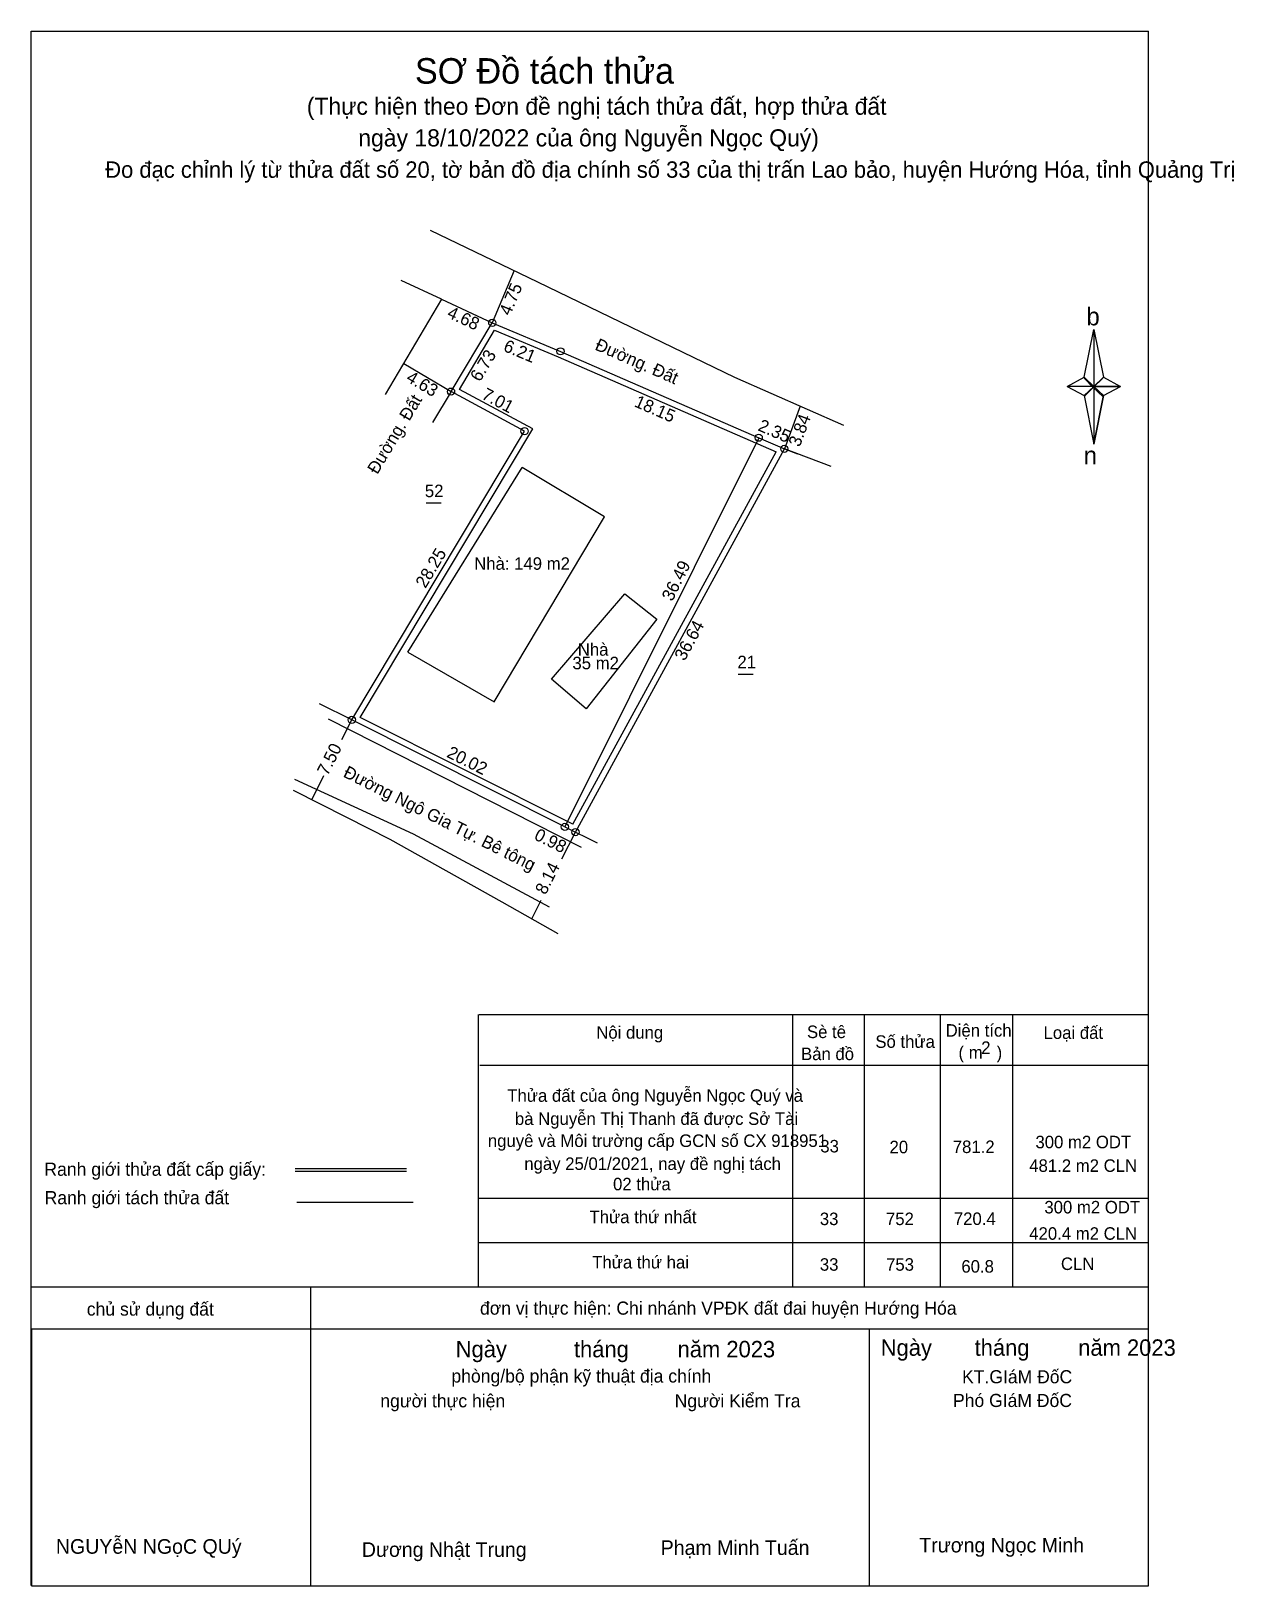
# Model space of a CAD drawing. Extents: x 537866 to 537967, y 1837411 to 1837541.
import ezdxf

# ---------------------------------------------------------------- set-up
doc = ezdxf.new("R2010")
doc.units = 0
for name, color, linetype in [('Level 1', 7, 'Continuous'), ('Level 10', 7, 'Continuous'), ('Level 11', 7, 'Continuous'), ('Level 17', 7, 'Continuous'), ('Level 18', 7, 'Continuous'), ('Level 23', 7, 'Continuous'), ('Level 27', 7, 'Continuous'), ('Level 36', 7, 'Continuous'), ('Level 4', 7, 'Continuous'), ('Level 49', 7, 'Continuous'), ('Level 5', 7, 'Continuous'), ('Level 50', 7, 'Continuous'), ('Level 6', 7, 'Continuous'), ('Level 63', 7, 'Continuous'), ('Level 9', 7, 'Continuous')]:
    doc.layers.add(name, color=color, linetype=linetype)

msp = doc.modelspace()

# ---------------------------------------------------------------- linework, layer by layer
at = {"layer": 'Level 1'}
for p, q in [((537866.2, 1837410.71), (537866.2, 1837541.2)), ((537866.2, 1837541.2), (537960.01, 1837541.2)), ((537960.01, 1837410.71), (537960.01, 1837541.2)), ((537954.61, 1837512.15), (537955.42, 1837516.14)), ((537955.42, 1837516.14), (537955.42, 1837511.37)), ((537955.42, 1837516.14), (537956.24, 1837512.15)), ((537953.18, 1837511.37), (537954.61, 1837512.15)), ((537954.61, 1837512.15), (537955.42, 1837511.37)), ((537956.24, 1837512.15), (537955.42, 1837511.37)), ((537955.36, 1837511.28), (537954.61, 1837512.06)), ((537955.42, 1837511.37), (537954.61, 1837510.61)), ((537955.36, 1837511.28), (537954.61, 1837510.52)), ((537954.61, 1837510.52), (537955.36, 1837511.28)), ((537956.17, 1837512.06), (537955.36, 1837511.28)), ((537955.36, 1837511.28), (537956.17, 1837512.06)), ((537956.17, 1837510.52), (537955.36, 1837511.28)), ((537955.42, 1837511.37), (537955.42, 1837506.53)), ((537955.42, 1837511.37), (537957.66, 1837511.37)), ((537955.42, 1837511.37), (537956.24, 1837510.61)), ((537956.24, 1837510.61), (537957.66, 1837511.37)), ((537954.61, 1837510.61), (537955.42, 1837506.53)), ((537956.24, 1837510.61), (537955.42, 1837506.53)), ((537960.01, 1837410.68), (537960.01, 1837472.82)), ((537903.74, 1837458.66), (537903.74, 1837435.75)), ((537903.81, 1837458.66), (537960.01, 1837458.66)), ((537930.16, 1837435.75), (537930.16, 1837458.66)), ((537936.16, 1837435.75), (537936.16, 1837458.66)), ((537942.51, 1837458.66), (537942.51, 1837435.75)), ((537948.61, 1837435.75), (537948.61, 1837458.66)), ((537960.01, 1837454.38), (537903.89, 1837454.38)), ((537960.01, 1837443.2), (537903.74, 1837443.2)), ((537960.01, 1837443.2), (537903.74, 1837443.2)), ((537960.01, 1837443.2), (537903.74, 1837443.2)), ((537960.01, 1837443.2), (537903.81, 1837443.2)), ((537960.01, 1837439.47), (537903.74, 1837439.47)), ((537889.66, 1837435.75), (537889.66, 1837410.68)), ((537960.01, 1837435.75), (537903.74, 1837435.75)), ((537960.01, 1837435.75), (537903.74, 1837435.75)), ((537960.01, 1837435.75), (537903.74, 1837435.75)), ((537960.01, 1837435.75), (537903.74, 1837435.75)), ((537960.01, 1837435.75), (537903.74, 1837435.75)), ((537960.01, 1837435.75), (537903.74, 1837435.75)), ((537960.01, 1837435.75), (537903.74, 1837435.75)), ((537866.24, 1837432.26), (537866.24, 1837410.68)), ((537866.24, 1837432.26), (537960.01, 1837432.26)), ((537936.56, 1837432.26), (537936.56, 1837410.68)), ((537866.25, 1837410.68), (537960.01, 1837410.68))]:
    msp.add_line(p, q, dxfattribs=at)
for points in [[(537954.61, 1837512.15), (537955.42, 1837516.14), (537955.42, 1837511.37)], [(537955.42, 1837511.37), (537956.24, 1837512.15), (537957.66, 1837511.37)], [(537953.18, 1837511.37), (537954.61, 1837510.61), (537955.42, 1837511.37)], [(537955.42, 1837511.37), (537955.42, 1837506.53), (537956.24, 1837510.61)]]:
    msp.add_lwpolyline(points, close=True, dxfattribs=at)
at = {"layer": 'Level 10'}
for p, q in [((537906.75, 1837521.1), (537904.92, 1837516.72)), ((537900.67, 1837518.69), (537904.92, 1837516.72)), ((537901.46, 1837510.94), (537904.92, 1837516.72)), ((537902.16, 1837511.13), (537905.12, 1837516.09)), ((537904.92, 1837516.72), (537910.65, 1837514.32)), ((537905.12, 1837516.09), (537910.45, 1837513.86)), ((537910.45, 1837513.86), (537928.74, 1837505.89)), ((537910.65, 1837514.32), (537927.29, 1837507.07)), ((537897.49, 1837513.31), (537901.46, 1837510.94)), ((537907.63, 1837507.62), (537901.46, 1837510.94)), ((537908.33, 1837507.81), (537902.16, 1837511.13)), ((537930.78, 1837509.72), (537929.44, 1837506.13)), ((537893.13, 1837483.38), (537907.63, 1837507.62)), ((537893.84, 1837483.59), (537908.33, 1837507.81)), ((537927.29, 1837507.07), (537911.02, 1837474.4)), ((537927.29, 1837507.07), (537929.44, 1837506.13)), ((537911.69, 1837474.63), (537928.74, 1837505.89)), ((537911.9, 1837473.96), (537929.44, 1837506.13)), ((537933.37, 1837504.66), (537929.44, 1837506.13)), ((537897.83, 1837489.06), (537907.42, 1837504.57)), ((537914.35, 1837500.43), (537907.42, 1837504.57)), ((537905.08, 1837484.89), (537914.35, 1837500.43)), ((537909.88, 1837486.79), (537916.05, 1837493.95)), ((537916.05, 1837493.95), (537918.73, 1837491.84)), ((537918.73, 1837491.84), (537912.79, 1837484.3)), ((537897.83, 1837489.06), (537905.08, 1837484.89)), ((537912.79, 1837484.3), (537909.88, 1837486.79)), ((537912.42, 1837472.68), (537891.17, 1837483.45)), ((537892.3, 1837481.73), (537893.13, 1837483.38)), ((537911.02, 1837474.4), (537893.13, 1837483.38)), ((537911.69, 1837474.63), (537893.84, 1837483.59)), ((537888.31, 1837478.4), (537898.28, 1837473.81)), ((537889.77, 1837476.68), (537890.79, 1837478.72)), ((537888.2, 1837477.47), (537892.67, 1837475.21)), ((537892.67, 1837475.21), (537896.33, 1837473.36)), ((537896.33, 1837473.36), (537905.72, 1837468.1)), ((537898.28, 1837473.81), (537909.69, 1837467.7)), ((537910.77, 1837471.71), (537911.9, 1837473.96)), ((537905.72, 1837468.1), (537910.42, 1837465.46)), ((537908.24, 1837466.68), (537909.03, 1837468.25)), ((537888.38, 1837445.71), (537897.72, 1837445.71)), ((537888.38, 1837445.49), (537897.72, 1837445.49))]:
    msp.add_line(p, q, dxfattribs=at)
at = {"layer": 'Level 11'}
for centre in [(537904.92, 1837516.72), (537910.65, 1837514.32), (537901.46, 1837510.94), (537907.63, 1837507.62), (537927.29, 1837507.07), (537929.44, 1837506.13), (537893.13, 1837483.38), (537893.13, 1837483.38), (537911.02, 1837474.4), (537911.9, 1837473.96)]:
    msp.add_circle(centre, 0.302, dxfattribs=at)
at = {"layer": 'Level 23'}
msp.add_line((537929.44, 1837506.13), (537930.55, 1837505.72), dxfattribs=at)
at = {"layer": 'Level 27'}
for p, q in [((537901.46, 1837510.94), (537899.91, 1837508.35)), ((537893.13, 1837483.38), (537890.43, 1837484.74)), ((537911.02, 1837474.4), (537913.72, 1837473.05))]:
    msp.add_line(p, q, dxfattribs=at)
at = {"layer": 'Level 4'}
for p, q in [((537899.72, 1837524.5), (537908.72, 1837520.15)), ((537900.67, 1837518.69), (537897.28, 1837520.27)), ((537908.72, 1837520.15), (537925.25, 1837512.16)), ((537900.67, 1837518.69), (537895.94, 1837510.7)), ((537925.25, 1837512.16), (537934.4, 1837508.13))]:
    msp.add_line(p, q, dxfattribs=at)
at = {"layer": 'Level 50'}
msp.add_line((537898.29, 1837442.87), (537888.5, 1837442.86), dxfattribs=at)
at = {"layer": 'Level 63'}
msp.add_line((537960.01, 1837435.75), (537866.2, 1837435.75), dxfattribs=at)
at = {"layer": 'Level 9'}
for p, q in [((537899.38, 1837501.59), (537900.63, 1837501.59)), ((537925.56, 1837487.23), (537926.81, 1837487.23))]:
    msp.add_line(p, q, dxfattribs=at)

# ---------------------------------------------------------------- texts
at = {"layer": 'Level 1'}
for s, height, p in [('SƠ Đồ tách thửa', 2.1445, (537898.43, 1837536.79)), ('Đo đạc chỉnh lý từ thửa đất số 20, tờ bản đồ địa chính số 33 của thị trấn Lao bảo, huyện Hướng Hóa, tỉnh Quảng Trị', 1.37714, (537872.43, 1837528.89)), ('b', 1.5, (537954.8, 1837516.5)), ('n', 1.5, (537954.57, 1837504.83)), ('Nội dung', 1.05, (537913.65, 1837456.62)), ('Sè tê', 1.05, (537931.34, 1837456.67)), ('Diện tích', 1.05, (537942.98, 1837456.79)), ('Loại đất', 1.05, (537951.2, 1837456.6)), ('Bản đồ', 1.05, (537930.84, 1837454.82)), ('Số thửa', 1.05, (537937.08, 1837455.85)), (' ( m   )', 1.05, (537943.67, 1837454.94)), ('2', 1.05, (537945.97, 1837455.34)), ('Thửa thứ nhất', 1.05, (537913.08, 1837441.13)), ('720.4', 1.05, (537943.67, 1837440.98)), ('Thửa thứ hai ', 1.05, (537913.31, 1837437.33)), ('chủ sử dụng đất', 1.1032, (537870.88, 1837433.37)), ('đơn vị thực hiện: Chi nhánh VPĐK đất đai huyện Hướng Hóa', 1.1013, (537903.89, 1837433.45)), ('Ngày           tháng        năm 2023', 1.3771, (537901.85, 1837429.87)), ('Ngày       tháng        năm 2023', 1.3771, (537937.53, 1837430)), ('phòng/bộ phận kỹ thuật địa chính', 1.1032, (537901.49, 1837427.75)), ('KT.GIáM ĐốC', 1.1013, (537944.36, 1837427.69)), ('người thực hiện', 1.1032, (537895.52, 1837425.67)), ('Người Kiểm Tra', 1.1035, (537920.23, 1837425.67)), ('Phó GIáM ĐốC', 1.1013, (537943.6, 1837425.7)), ('NGUYễN NGọC QUý', 1.2267, (537868.29, 1837413.38)), ('Dương Nhật Trung', 1.2257, (537893.97, 1837413.12)), ('Phạm Minh Tuấn', 1.2267, (537919.06, 1837413.28)), ('Trương Ngọc Minh', 1.2257, (537940.77, 1837413.49))]:
    msp.add_text(s, height=height, dxfattribs=at).set_placement(p)
at = {"layer": 'Level 10'}
for s, rotation, p in [('4.75', 67.2828, (537906.42, 1837517.25)), ('4.68', 335.0772, (537901.05, 1837517.21)), ('4.63', 329.111, (537897.61, 1837511.86)), ('3.84', 69.495, (537930.73, 1837506.24)), ('36.64', 61.392, (537921.07, 1837488.27)), ('7.50', 63.3475, (537891.1, 1837478.63)), ('8.14', 63.3476, (537909.4, 1837468.64))]:
    msp.add_text(s, height=1.05, rotation=rotation, dxfattribs=at).set_placement(p)
for s, height, p in [('Nhà: 149 m2', 1.05, (537903.4, 1837495.98)), ('Nhà', 1.05, (537912.1, 1837488.77)), (' 35 m2', 1.05, (537911.26, 1837487.63)), ('Ranh giới thửa đất cấp giấy:', 1.1032, (537867.32, 1837445.11)), ('Ranh giới tách thửa đất', 1.1032, (537867.34, 1837442.72))]:
    msp.add_text(s, height=height, dxfattribs=at).set_placement(p)
at = {"layer": 'Level 17'}
for s, p in [('60.8', (537944.3, 1837436.98)), ('CLN', (537952.66, 1837437.2))]:
    msp.add_text(s, height=1.05, dxfattribs=at).set_placement(p)
at = {"layer": 'Level 18'}
msp.add_text('781.2', height=1.05, dxfattribs=at).set_placement((537943.58, 1837447.02))
at = {"layer": 'Level 27'}
for s, p in [('752', (537937.97, 1837440.97)), ('753', (537937.98, 1837437.14))]:
    msp.add_text(s, height=1.05, dxfattribs=at).set_placement(p)
at = {"layer": 'Level 36'}
for s, height, p in [('(Thực hiện theo Đơn đề nghị tách thửa đất, hợp thửa đất ', 1.4364, (537889.35, 1837534.18)), ('ngày 18/10/2022 của ông Nguyễn Ngọc Quý)', 1.441, (537893.67, 1837531.52)), ('52', 1.05, (537899.26, 1837502.08)), ('21', 1.05, (537925.5, 1837487.72))]:
    msp.add_text(s, height=height, dxfattribs=at).set_placement(p)
at = {"layer": 'Level 49'}
for s, rotation, p in [('6.21', 337.2828, (537905.78, 1837514.38)), ('Đường. Đất', 336.4588, (537913.46, 1837514.49)), ('6.73', 59.111, (537903.89, 1837511.7)), ('7.01', 331.7159, (537903.95, 1837510.39)), ('Đường. Đất', 59.111, (537895.27, 1837503.93)), ('18.15', 336.4588, (537916.77, 1837509.72)), ('2.35', 336.4588, (537927.15, 1837507.71)), ('28.25', 59.1128, (537899.31, 1837494.37)), ('36.49', 63.5231, (537920.03, 1837493.27)), ('20.02', 333.3476, (537901.02, 1837480.3)), ('Đường Ngô Gia Tự. Bê tông', 333.3476, (537892.33, 1837478.64)), ('0.98', 333.3476, (537908.36, 1837473.39))]:
    msp.add_text(s, height=1.05, rotation=rotation, dxfattribs=at).set_placement(p)
at = {"layer": 'Level 5'}
for p in [(537932.42, 1837440.97), (537932.42, 1837437.14)]:
    msp.add_text('33', height=1.05, dxfattribs=at).set_placement(p)
at = {"layer": 'Level 6'}
for s, p in [('Thửa đất của ông Nguyễn Ngọc Quý và', (537906.18, 1837451.32)), ('bà Nguyễn Thị Thanh đã được Sở Tài ', (537906.82, 1837449.38)), ('nguyê và Môi trường cấp GCN số CX 918951', (537904.55, 1837447.53)), ('33', (537932.46, 1837447.07)), ('300 m2 ODT', (537950.52, 1837447.42)), ('20', (537938.27, 1837447)), ('ngày 25/01/2021, nay đề nghị tách', (537907.61, 1837445.6)), ('481.2 m2 CLN', (537950, 1837445.44)), ('02 thửa', (537915.06, 1837443.89)), ('300 m2 ODT', (537951.27, 1837441.95)), ('420.4 m2 CLN', (537950, 1837439.74))]:
    msp.add_text(s, height=1.05, dxfattribs=at).set_placement(p)

doc.saveas('drawing.dxf')
